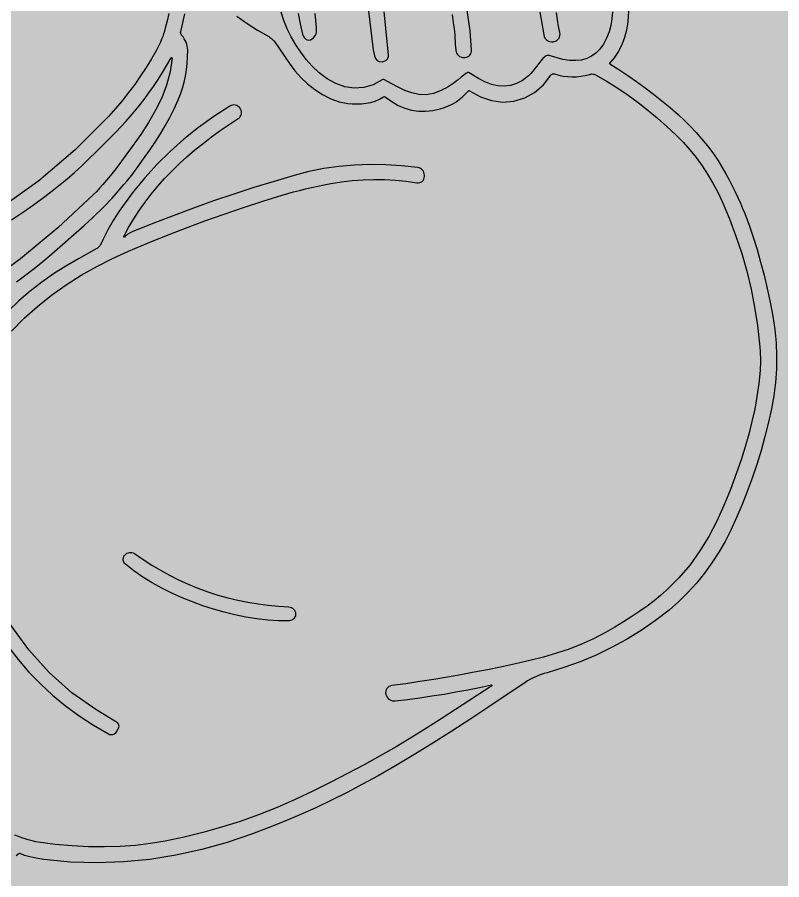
# Model space of a CAD drawing. Extents: x -301 to 301, y -300 to 300.
# Drawn here: x 59 to 172, y -179.1 to -51.6 of the extents above; entities that cross this region are included whole.
import ezdxf

# ---------------------------------------------------------------- set-up
doc = ezdxf.new("R2010")
doc.units = 0
doc.layers.add('LAYER_1', color=7, linetype='CONTINUOUS')

# ---------------------------------------------------------------- blocks, each defined once
blk = doc.blocks.new('*U1')
at = {"layer": 'LAYER_1', "color": 7, "linetype": 'CONTINUOUS'}
for points in [[(-301.0791, -300.0587), (-301.0791, 299.9413), (300.9617, -300.0587)], [(300.9617, -300.0587), (-301.0791, 299.9413), (300.9617, 299.9413)]]:
    blk.add_solid(points, dxfattribs=at)

msp = doc.modelspace()

# ---------------------------------------------------------------- linework, layer by layer
at = {"layer": 'LAYER_1'}
for points in [[(123.2675, -51.2326), (123.4942, -52.7926), (123.5584, -53.2942), (123.6075, -53.7786), (123.6457, -54.2496), (123.6768, -54.7104), (123.7049, -55.1645), (123.7339, -55.6155), (123.7678, -56.0669), (123.8107, -56.522), (123.856, -56.7445), (123.9403, -56.9485), (124.0592, -57.1302), (124.2083, -57.2858), (124.3834, -57.4116), (124.5799, -57.5038), (124.7935, -57.5587), (125.0199, -57.5726), (125.1579, -57.5697), (125.363, -57.5412), (125.5525, -57.4734), (125.7222, -57.3708), (125.868, -57.2379), (125.9856, -57.0794), (126.0709, -56.8997), (126.1196, -56.7035), (126.1277, -56.4952), (125.9207, -53.635), (123.8107, -39.1179)], [(110.3552, -46.1675), (111.5441, -56.0728), (111.5977, -56.4693), (111.6743, -56.9023), (111.7885, -57.3315), (111.9555, -57.7169), (112.1899, -58.0182), (112.5067, -58.1953), (112.9209, -58.208), (113.4472, -58.0161), (113.5524, -57.9498), (113.6452, -57.8701), (113.7246, -57.7788), (113.7896, -57.6774), (113.8391, -57.5679), (113.8723, -57.4518), (113.8881, -57.3309), (113.8854, -57.207), (113.2321, -50.855)], [(149.3543, -50.6395), (149.3063, -51.6394), (149.183, -52.6821), (148.9786, -53.7419), (148.6873, -54.7932), (148.3033, -55.8102), (147.821, -56.7672), (147.2346, -57.6386), (146.5382, -58.3987), (146.5144, -58.4317), (146.5097, -58.4702), (146.5233, -58.5076), (146.5544, -58.5371), (147.9014, -59.373), (149.2248, -60.2367), (150.5244, -61.1284), (151.8001, -62.048), (153.0518, -62.9957), (154.2795, -63.9716), (155.483, -64.9756), (156.6623, -66.0079), (157.5538, -66.8337), (158.4463, -67.7179), (159.3283, -68.6531), (160.1884, -69.6318), (161.0151, -70.6466), (161.7967, -71.69), (162.5219, -72.7545), (163.179, -73.8328), (163.704, -74.767), (164.1984, -75.6778), (164.6622, -76.5654), (165.0953, -77.43), (165.4975, -78.2715), (165.8689, -79.0902), (166.2093, -79.886), (166.5185, -80.6592), (167.1571, -82.3754), (167.7612, -84.1423), (168.3311, -85.96), (168.867, -87.8285), (169.369, -89.7479), (169.8373, -91.7182), (170.2721, -93.7394), (170.6737, -95.8117), (170.9729, -97.7705), (171.1576, -99.7294), (171.2312, -101.6884), (171.1972, -103.6476), (171.0589, -105.6069), (170.8198, -107.5665), (170.4833, -109.5264), (170.0529, -111.4867), (169.5098, -113.6014), (168.9215, -115.6816), (168.2877, -117.7276), (167.6086, -119.7395), (166.884, -121.7172), (166.1139, -123.661), (165.2982, -125.5709), (164.4369, -127.4471), (163.6043, -129.0942), (162.6832, -130.7084), (161.6743, -132.2814), (160.578, -133.8053), (159.395, -135.2718), (158.1258, -136.6728), (156.7711, -138.0002), (155.3313, -139.2459), (153.3071, -140.8042), (151.2182, -142.2481), (149.0645, -143.5776), (146.846, -144.7925), (144.5627, -145.8929), (142.2144, -146.8787), (139.8012, -147.7499), (137.323, -148.5065), (136.8802, -148.6344), (136.4531, -148.7715), (136.0381, -148.9212), (135.6315, -149.087), (135.2296, -149.2724), (134.8288, -149.4806), (134.4255, -149.7153), (134.0159, -149.9798), (131.2662, -151.8376), (128.565, -153.6467), (125.8936, -155.4115), (123.2335, -157.1362), (120.5662, -158.8251), (117.8731, -160.4823), (115.1357, -162.1122), (112.3354, -163.719), (110.0409, -164.9824), (107.7378, -166.192), (105.4261, -167.3479), (103.1059, -168.45), (100.7772, -169.4983), (98.44, -170.4929), (96.0945, -171.4337), (93.7407, -172.3206), (90.0231, -173.5726), (86.2535, -174.6261), (82.4389, -175.4693), (78.5865, -176.0899), (74.7033, -176.4761), (70.7965, -176.6159), (66.873, -176.4971), (62.9399, -176.1077), (62.3505, -176.0226), (61.8064, -175.9311), (61.3077, -175.8334), (60.8542, -175.7295), (60.446, -175.6192), (60.0828, -175.5026), (59.7648, -175.3798), (59.4917, -175.2507), (59.4044, -175.222), (59.3143, -175.2205), (59.2282, -175.2459), (59.1528, -175.2982), (58.8541, -175.5598)], [(146.9603, -50.8571), (146.8679, -51.8512), (146.7051, -52.8342), (146.455, -53.7961), (146.1007, -54.7267), (145.6252, -55.6159), (145.1057, -56.3327), (144.5212, -56.925), (143.8717, -57.3925), (143.157, -57.7353), (142.3774, -57.953), (141.5327, -58.0457), (140.6229, -58.0132), (139.6481, -57.8554), (137.603, -57.2975), (137.4466, -57.275), (137.2921, -57.2912), (137.1459, -57.3443), (137.0146, -57.433), (136.6881, -57.7453), (136.382, -58.0901), (136.0886, -58.4577), (135.8003, -58.8385), (135.5094, -59.223), (135.208, -59.6015), (134.8886, -59.9644), (134.5435, -60.3022), (133.6755, -60.9646), (132.7844, -61.434), (131.8742, -61.7188), (130.9488, -61.8273), (130.0122, -61.7681), (129.0684, -61.5496), (128.1212, -61.1801), (127.1746, -60.6682), (125.7949, -59.8291), (125.7176, -59.8052), (125.6392, -59.7989), (125.5616, -59.8101), (125.4866, -59.8392), (125.2767, -59.9661), (124.9819, -60.179), (124.6027, -60.4772), (124.1394, -60.8602), (123.8624, -61.0858), (123.5763, -61.3041), (123.2809, -61.5151), (122.9763, -61.7187), (122.6624, -61.9152), (122.339, -62.1044), (122.0063, -62.2864), (121.6641, -62.4613), (120.5163, -62.9), (119.4137, -63.0805), (118.3478, -63.0405), (117.3102, -62.8182), (116.2923, -62.4513), (115.2857, -61.9778), (114.282, -61.4358), (113.2727, -60.863), (113.1922, -60.8308), (113.1063, -60.8229), (113.0205, -60.8396), (112.94, -60.8809), (111.5921, -61.6304), (110.2048, -62.0275), (108.8045, -62.1049), (107.4178, -61.8951), (106.0712, -61.4307), (104.7913, -60.7444), (103.6046, -59.8687), (102.5375, -58.8362), (101.6976, -57.8541), (100.9018, -56.8074), (100.1628, -55.7041), (99.4931, -54.5522), (98.9052, -53.3598), (98.4119, -52.1349), (98.0257, -50.8856)], [(136.2488, -50.9039), (136.4444, -51.9839), (136.6294, -53.0968), (136.8036, -54.2424), (136.8631, -54.4837), (136.9675, -54.7006), (137.1108, -54.8888), (137.287, -55.0444), (137.49, -55.1632), (137.7138, -55.241), (137.9523, -55.2737), (138.1995, -55.2572), (138.2969, -55.2394), (138.5233, -55.1755), (138.7253, -55.0699), (138.8988, -54.9286), (139.04, -54.7573), (139.1448, -54.5616), (139.2093, -54.3474), (139.2296, -54.1205), (139.2017, -53.8865), (139.1099, -53.4449), (139.011, -52.928), (138.9051, -52.3356), (138.7924, -51.6677), (138.6731, -50.9242)], [(81.4011, -51.1), (81.1531, -52.1848), (80.8784, -53.2689), (80.7631, -53.6753), (80.6336, -54.0808), (80.4899, -54.4855), (80.3322, -54.8893), (80.1605, -55.2924), (79.9748, -55.6949), (79.7751, -56.0968), (79.5617, -56.4981), (78.8246, -57.7896), (78.0456, -59.0621), (77.2246, -60.3157), (76.3618, -61.5503), (75.4569, -62.7659), (74.5102, -63.9627), (73.5216, -65.1406), (72.491, -66.2996), (67.5522, -71.2498), (62.1979, -75.7845), (56.4792, -79.8864)], [(91.4571, -51.4554), (92.9546, -52.5374), (94.5206, -53.5512), (96.1608, -54.494), (96.3018, -54.5751), (96.4366, -54.6644), (96.5652, -54.7616), (96.6871, -54.8664), (96.9103, -55.0973), (97.1042, -55.3542), (99.213, -58.4864), (100.0077, -59.5314), (100.9083, -60.5371), (101.9025, -61.4791), (102.9782, -62.3328), (104.1232, -63.0737), (105.3252, -63.6775), (106.572, -64.1195), (107.8515, -64.3754), (108.5052, -64.4342), (109.1857, -64.453), (109.8802, -64.4261), (110.5758, -64.348), (111.2599, -64.213), (111.9195, -64.0155), (112.542, -63.75), (113.1145, -63.4109), (113.1889, -63.3768), (113.2682, -63.3682), (113.3467, -63.3846), (113.4188, -63.4259), (114.339, -64.1074), (115.2859, -64.6564), (116.2593, -65.0729), (117.2595, -65.3568), (118.2862, -65.5082), (119.3396, -65.5271), (120.4196, -65.4134), (121.5262, -65.1671), (122.1388, -64.973), (122.7229, -64.7402), (123.2781, -64.4688), (123.8046, -64.1589), (124.3022, -63.8106), (124.7707, -63.4239), (125.2102, -62.999), (125.6205, -62.536), (125.6727, -62.493), (125.7341, -62.4719), (125.7985, -62.4743), (125.8599, -62.5015), (127.4463, -63.4084), (129.0965, -63.9602), (130.7666, -64.1635), (132.4126, -64.0248), (133.9908, -63.5507), (135.4571, -62.7477), (136.7678, -61.6226), (137.8789, -60.1817), (137.923, -60.1222), (137.9752, -60.0722), (138.0342, -60.0323), (138.0986, -60.0028), (138.1669, -59.9841), (138.2379, -59.9767), (138.3101, -59.9809), (138.3821, -59.9971), (139.0452, -60.1833), (139.7044, -60.3189), (140.3599, -60.4039), (141.0115, -60.4384), (141.6594, -60.4223), (142.3034, -60.3558), (142.9437, -60.2388), (143.5801, -60.0713), (143.7062, -60.0392), (143.8342, -60.0208), (143.963, -60.0157), (144.0914, -60.0239), (144.2182, -60.0453), (144.3424, -60.0795), (144.4628, -60.1266), (144.5783, -60.1862), (146.1779, -61.1352), (147.7418, -62.1297), (149.2698, -63.1696), (150.7618, -64.255), (152.2179, -65.386), (153.6381, -66.5626), (155.0221, -67.7848), (156.3701, -69.0528), (157.4125, -70.1132), (158.4002, -71.222), (159.3334, -72.3792), (160.2123, -73.5845), (161.037, -74.838), (161.8075, -76.1396), (162.5242, -77.4892), (163.1871, -78.8868), (164.2574, -81.4174), (165.2193, -83.9758), (166.0727, -86.5617), (166.8178, -89.1754), (167.4544, -91.8168), (167.9826, -94.4858), (168.4024, -97.1826), (168.7138, -99.9071), (168.7585, -100.4299), (168.7923, -100.9433), (168.8154, -101.4474), (168.8279, -101.9421), (168.8299, -102.4276), (168.8216, -102.9039), (168.8032, -103.3708), (168.7747, -103.8286), (168.5874, -105.7647), (168.3253, -107.6631), (167.9909, -109.5364), (167.5868, -111.3973), (167.1153, -113.2585), (166.5789, -115.1327), (165.9802, -117.0326), (165.3215, -118.9709), (164.4222, -121.4206), (163.4511, -123.8081), (162.3877, -126.1246), (161.211, -128.361), (159.9005, -130.5083), (158.4352, -132.5576), (156.7947, -134.4998), (154.958, -136.3259), (154.0779, -137.0943), (153.1268, -137.867), (152.1046, -138.6436), (151.0114, -139.4243), (149.8472, -140.2087), (148.6121, -140.9968), (147.3062, -141.7886), (145.9295, -142.5838), (144.1762, -143.5033), (142.3932, -144.305), (140.5691, -145.0072), (138.6925, -145.628), (136.752, -146.1856), (134.7362, -146.698), (132.6336, -147.1834), (130.4329, -147.66), (128.5036, -148.0601), (126.5503, -148.4443), (124.5728, -148.8127), (122.5711, -149.1652), (120.545, -149.5019), (118.4944, -149.8225), (116.4193, -150.1273), (114.3196, -150.416), (114.1073, -150.4685), (113.9172, -150.5618), (113.7535, -150.6903), (113.6202, -150.8481), (113.5213, -151.0296), (113.4608, -151.229), (113.4429, -151.4405), (113.4716, -151.6585), (113.4837, -151.7093), (113.56, -151.9342), (113.6731, -152.1357), (113.8184, -152.3107), (113.9914, -152.4559), (114.1874, -152.5683), (114.4018, -152.6446), (114.63, -152.6818), (114.8674, -152.6766), (116.6883, -152.4511), (118.4959, -152.2055), (120.2902, -151.9397), (122.0715, -151.6537), (123.8395, -151.3474), (125.5945, -151.0207), (127.3365, -150.6737), (129.0655, -150.3061), (129.1131, -150.3117), (129.1421, -150.3446), (129.1459, -150.3883), (129.1182, -150.4266), (121.6682, -155.3316), (119.4945, -156.7177), (117.2674, -158.0879), (114.9867, -159.4423), (112.6524, -160.7809), (110.2643, -162.1037), (107.8222, -163.4108), (105.3261, -164.7022), (102.7757, -165.9779), (100.0907, -167.2472), (97.3897, -168.4191), (94.6728, -169.4934), (91.9399, -170.4701), (89.1909, -171.3493), (86.4258, -172.1308), (83.6446, -172.8146), (80.8472, -173.4008), (78.6868, -173.7611), (76.4735, -174.0235), (74.2076, -174.1883), (71.889, -174.2554), (69.5178, -174.2249), (67.0943, -174.0969), (64.6183, -173.8714), (62.0902, -173.5485), (61.7664, -173.4927), (61.4121, -173.4157), (61.0272, -173.3177), (60.6117, -173.1984), (60.1655, -173.0579), (59.6885, -172.8961), (59.1806, -172.7128), (58.6419, -172.5081)], [(58.8868, -90.7539), (60.0839, -89.8476), (61.2854, -88.914), (62.4914, -87.953), (63.7019, -86.9645), (68.8853, -82.3987), (69.5351, -81.8111), (70.1474, -81.2471), (70.7223, -80.7066), (71.2596, -80.1895), (71.7592, -79.6959), (72.2212, -79.2256), (72.6453, -78.7787), (73.0316, -78.3552), (73.6546, -77.6523), (74.2313, -76.9908), (74.7617, -76.3708), (75.246, -75.7922), (75.6844, -75.255), (76.0769, -74.759), (76.4237, -74.3043), (76.7249, -73.8908), (77.6611, -72.5677), (78.5421, -71.3066), (79.3701, -70.0863), (80.1472, -68.8855), (80.8755, -67.6832), (81.557, -66.458), (82.1938, -65.1888), (82.788, -63.8544), (83.1184, -63.0025), (83.4045, -62.1311), (83.6462, -61.24), (83.8435, -60.3293), (83.9964, -59.399), (84.1049, -58.4489), (84.1689, -57.4791), (84.1884, -56.4896), (84.1744, -56.1898), (84.1323, -55.8975), (84.0622, -55.6127), (83.9641, -55.3355), (83.838, -55.066), (83.684, -54.8041), (83.5022, -54.5498), (83.2924, -54.3032), (83.2055, -54.1825), (83.1529, -54.0459), (83.1354, -53.9003), (83.154, -53.7526), (83.3636, -52.9107), (83.5661, -52.0391), (83.7614, -51.1379)], [(100.5348, -51.0701), (100.7937, -52.6148), (101.14, -54.1292), (101.198, -54.2968), (101.2865, -54.4732), (101.4029, -54.6449), (101.5448, -54.7983), (101.7098, -54.9196), (101.8955, -54.9952), (102.0993, -55.0116), (102.3188, -54.9549), (102.5609, -54.8287), (102.7659, -54.6766), (102.9339, -54.4986), (103.0648, -54.2947), (103.1588, -54.065), (103.2158, -53.8095), (103.2359, -53.5284), (103.2192, -53.2215), (103.1046, -52.1305), (103.0029, -51.0632)], [(58.1442, -81.5668), (60.0484, -80.2899), (61.3787, -79.3617), (62.6695, -78.4231), (63.921, -77.4742), (65.1332, -76.5149), (66.3062, -75.5452), (67.4401, -74.5651), (68.5348, -73.5746), (69.5906, -72.5737), (70.679, -71.5098), (71.6953, -70.5012), (72.6395, -69.548), (73.5116, -68.6501), (74.3115, -67.8074), (75.0393, -67.02), (75.695, -66.2877), (76.2786, -65.6106), (77.0191, -64.7096), (77.7426, -63.7815), (78.4491, -62.8265), (79.1386, -61.8446), (79.8108, -60.8359), (80.4658, -59.8005), (81.1034, -58.7386), (81.7237, -57.6501), (81.7237, -57.6501), (81.7237, -57.6501), (81.7454, -57.6236), (81.7726, -57.6081), (81.8027, -57.6029), (81.8329, -57.6072), (81.8603, -57.6202), (81.8824, -57.6411), (81.8964, -57.6692), (81.8994, -57.7037), (81.5896, -59.7214), (81.0625, -61.6603), (80.3417, -63.5367), (79.4511, -65.3669), (78.4145, -67.1671), (77.2558, -68.9538), (75.9986, -70.7431), (74.6668, -72.5514), (73.9976, -73.4369), (73.3629, -74.2587), (72.7625, -75.0167), (72.1965, -75.7109), (71.6648, -76.3413), (71.1673, -76.9078), (70.7041, -77.4105), (70.2751, -77.8492), (65.0148, -82.7455), (59.4676, -87.3367), (53.6537, -91.5917)], [(58.1319, -98.017), (59.9948, -96.1274), (61.9746, -94.3566), (64.0558, -92.7041), (66.2227, -91.1694), (68.4598, -89.752), (70.7515, -88.4513), (73.0821, -87.2668), (75.4362, -86.198), (78.2419, -85.0191), (81.0573, -83.8821), (83.8823, -82.7869), (86.7169, -81.7337), (89.5611, -80.7224), (92.4151, -79.753), (95.2786, -78.8255), (98.1519, -77.9401), (98.989, -77.6949), (99.8431, -77.4583), (100.7142, -77.2303), (101.6023, -77.0109), (102.5075, -76.8003), (103.4299, -76.5984), (104.3695, -76.4054), (105.3264, -76.2212), (106.9211, -75.959), (108.5148, -75.7675), (110.1076, -75.6466), (111.6992, -75.5965), (113.2895, -75.6171), (114.8787, -75.7084), (116.4664, -75.8705), (118.0527, -76.1035), (118.2701, -76.1149), (118.4772, -76.0794), (118.6682, -76.0019), (118.8374, -75.8872), (118.979, -75.7401), (119.0873, -75.5655), (119.1565, -75.3681), (119.1808, -75.1528), (119.1808, -74.9816), (119.1616, -74.7721), (119.1061, -74.5747), (119.0175, -74.393), (118.8993, -74.2308), (118.7546, -74.0918), (118.5868, -73.9796), (118.3991, -73.898), (118.1948, -73.8507), (115.8069, -73.5778), (113.4486, -73.4243), (111.1196, -73.3902), (108.8199, -73.4755), (106.5493, -73.6803), (104.3077, -74.0045), (102.095, -74.4481), (99.9109, -75.0112), (96.9507, -75.8848), (93.9822, -76.8055), (91.0056, -77.7735), (88.0208, -78.7889), (85.0279, -79.8515), (82.0268, -80.9616), (79.0176, -82.1192), (76.0002, -83.3243), (75.6685, -83.4809), (75.3632, -83.6674), (75.2204, -83.7719), (75.0843, -83.884), (74.9548, -84.0037), (74.832, -84.131), (74.832, -84.131), (74.832, -84.131), (74.7472, -84.1399), (74.7281, -84.0563), (75.4425, -82.7297), (76.2065, -81.4362), (77.02, -80.1758), (77.8829, -78.9487), (78.7952, -77.7549), (79.7569, -76.5946), (80.7678, -75.4678), (81.828, -74.3745), (82.9375, -73.3045), (84.0808, -72.2633), (85.2577, -71.2509), (86.4682, -70.2672), (87.7123, -69.3124), (88.99, -68.3864), (90.3011, -67.4893), (91.6457, -66.621), (91.8196, -66.4857), (91.9576, -66.323), (92.0584, -66.1393), (92.1206, -65.9409), (92.143, -65.7341), (92.1243, -65.5253), (92.0631, -65.3208), (91.9582, -65.1269), (91.9314, -65.0912), (91.7882, -64.9191), (91.6193, -64.7821), (91.4305, -64.6813), (91.2277, -64.618), (91.0167, -64.5934), (90.8032, -64.6089), (90.5931, -64.6657), (90.3923, -64.765), (88.0319, -66.3055), (85.7801, -67.9357), (83.637, -69.6555), (81.6024, -71.4649), (79.6764, -73.3639), (77.8589, -75.3524), (76.1498, -77.4303), (74.5492, -79.5977), (74.069, -80.2993), (73.6128, -80.9966), (73.1805, -81.6897), (72.7725, -82.3787), (72.3887, -83.0635), (72.0293, -83.7443), (71.6944, -84.421), (71.3841, -85.0939), (71.3239, -85.2135), (71.255, -85.3276), (71.1779, -85.4355), (71.0928, -85.5369), (71, -85.6312), (70.8998, -85.7178), (70.7925, -85.7963), (70.6785, -85.8661), (68.0726, -87.3362), (66.1969, -88.3999), (64.3769, -89.5536), (62.6124, -90.7975), (60.9034, -92.1316), (59.25, -93.5558), (57.652, -95.0703)], [(57.6108, -144.5911), (59.1087, -146.5451), (60.7092, -148.4035), (62.4122, -150.1662), (64.2178, -151.8333), (66.1259, -153.4049), (68.1364, -154.8811), (70.2492, -156.2618), (72.4643, -157.5472), (72.6259, -157.6158), (72.7932, -157.6512), (72.9615, -157.6547), (73.1264, -157.6274), (73.2834, -157.5703), (73.428, -157.4846), (73.5557, -157.3714), (73.6621, -157.2319), (73.9287, -156.8062), (73.994, -156.6718), (74.0299, -156.5312), (74.0374, -156.3887), (74.0175, -156.2485), (73.9711, -156.1147), (73.8993, -155.9916), (73.803, -155.8834), (73.6832, -155.7942), (70.7722, -154.0352), (67.0843, -151.4518), (63.723, -148.4668), (60.704, -145.1311), (58.0427, -141.4958)]]:
    msp.add_lwpolyline(points, dxfattribs=at)
msp.add_lwpolyline([(87.144, -136.5328), (88.6425, -137.0182), (90.1302, -137.4368), (91.6128, -137.7927), (93.0959, -138.09), (94.5851, -138.3329), (96.0861, -138.5254), (97.6046, -138.6716), (99.146, -138.7756), (99.3441, -138.8064), (99.5274, -138.8729), (99.6923, -138.9712), (99.8354, -139.0976), (99.9529, -139.2481), (100.0413, -139.419), (100.0969, -139.6065), (100.1163, -139.8067), (100.1163, -139.9004), (100.0982, -140.0832), (100.0461, -140.254), (99.9636, -140.4092), (99.8542, -140.5451), (99.7212, -140.6583), (99.5681, -140.745), (99.3985, -140.8017), (99.2158, -140.8247), (97.6286, -140.8208), (96.0237, -140.7252), (94.4084, -140.5446), (92.79, -140.2854), (91.1758, -139.9543), (89.573, -139.5579), (87.989, -139.1027), (86.4311, -138.5954), (84.8928, -138.0351), (83.366, -137.4173), (81.8605, -136.7414), (80.386, -136.0067), (78.9522, -135.2126), (77.5689, -134.3584), (76.2458, -133.4434), (74.9927, -132.467), (74.8631, -132.3367), (74.7646, -132.1881), (74.6978, -132.0261), (74.663, -131.8557), (74.6608, -131.6818), (74.6916, -131.5094), (74.756, -131.3434), (74.8543, -131.1888), (74.9123, -131.1145), (75.0516, -130.9681), (75.2114, -130.8543), (75.3865, -130.774), (75.5718, -130.7279), (75.7622, -130.717), (75.9526, -130.742), (76.1378, -130.8038), (76.3126, -130.9031), (77.5905, -131.7696), (78.8761, -132.5892), (80.1764, -133.362), (81.4984, -134.0883), (82.8491, -134.7684), (84.2357, -135.4023), (85.6649, -135.9904), (87.144, -136.5328), (87.144, -136.5328)], close=True, dxfattribs=at)

# ---------------------------------------------------------------- block references
at = {"layer": 'LAYER_1', "color": 7}
msp.add_blockref('*U1', (0, 0), dxfattribs=at)

doc.saveas('drawing.dxf')
